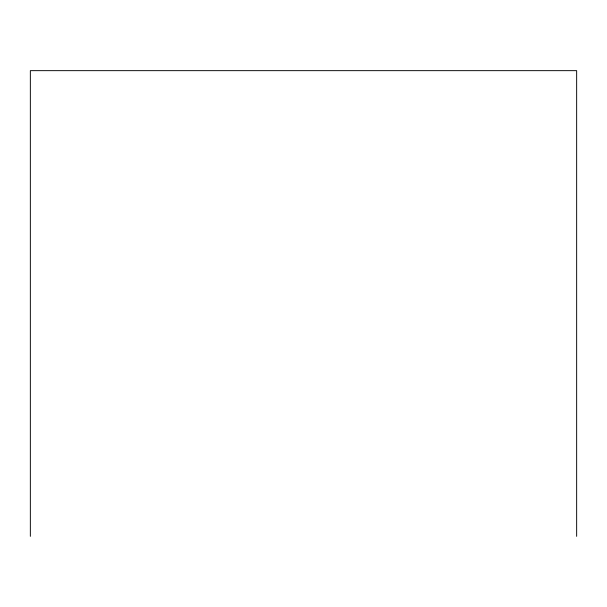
<?xml version="1.0" encoding="UTF-8"?>
<svg xmlns="http://www.w3.org/2000/svg" width="607" height="607" viewBox="0 0 607 607"><rect width="100%" height="100%" fill="white"/><g stroke="black" fill="none" stroke-linecap="round" stroke-linejoin="round"><path stroke-width="0.91" d="M576.65 536.345L576.65 70.655L30.35 70.655L30.35 536.345"/></g></svg>
